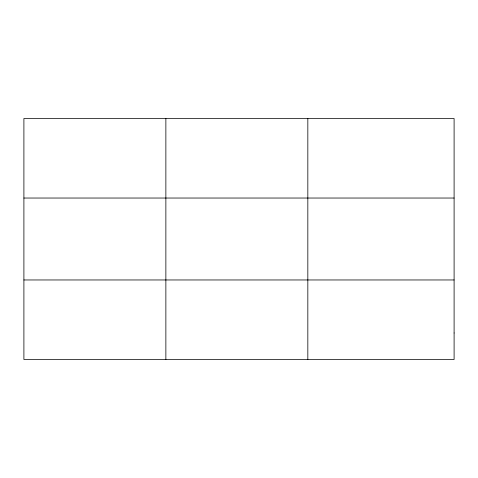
<?xml version="1.0" encoding="UTF-8"?>
<svg xmlns="http://www.w3.org/2000/svg" width="478" height="478" viewBox="0 0 478 478"><rect width="100%" height="100%" fill="white"/><g stroke="black" fill="none" stroke-linecap="round" stroke-linejoin="round"><path stroke-width="0.72" d="M165.866 359.492L165.866 118.508M307.832 359.492L307.832 118.508M23.9 198.035L454.1 198.035M23.9 279.965L454.1 279.965M454.1 332.981L454.1 359.492L23.9 359.492L23.9 118.508L454.1 118.508L454.1 332.981"/></g></svg>
